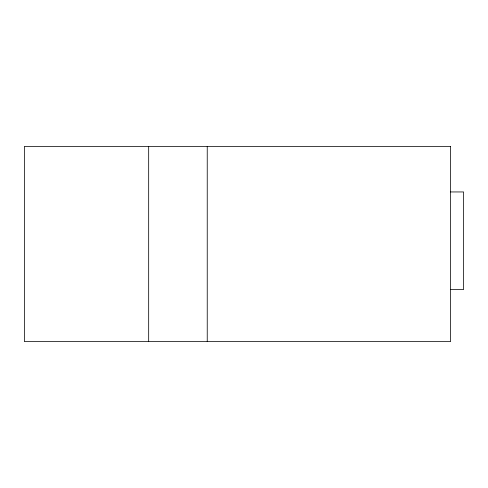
<?xml version="1.0" encoding="UTF-8"?>
<svg xmlns="http://www.w3.org/2000/svg" width="488" height="488" viewBox="0 0 488 488"><rect width="100%" height="100%" fill="white"/><g stroke="black" fill="none" stroke-linecap="round" stroke-linejoin="round"><path stroke-width="0.73" d="M450.589 191.949L463.6 191.949L463.6 289.549L450.589 289.549M207.235 146.4L207.235 341.6M148.675 146.4L148.675 341.6M450.589 146.4L24.4 146.4L24.4 341.6L450.589 341.6L450.589 146.4"/></g></svg>
